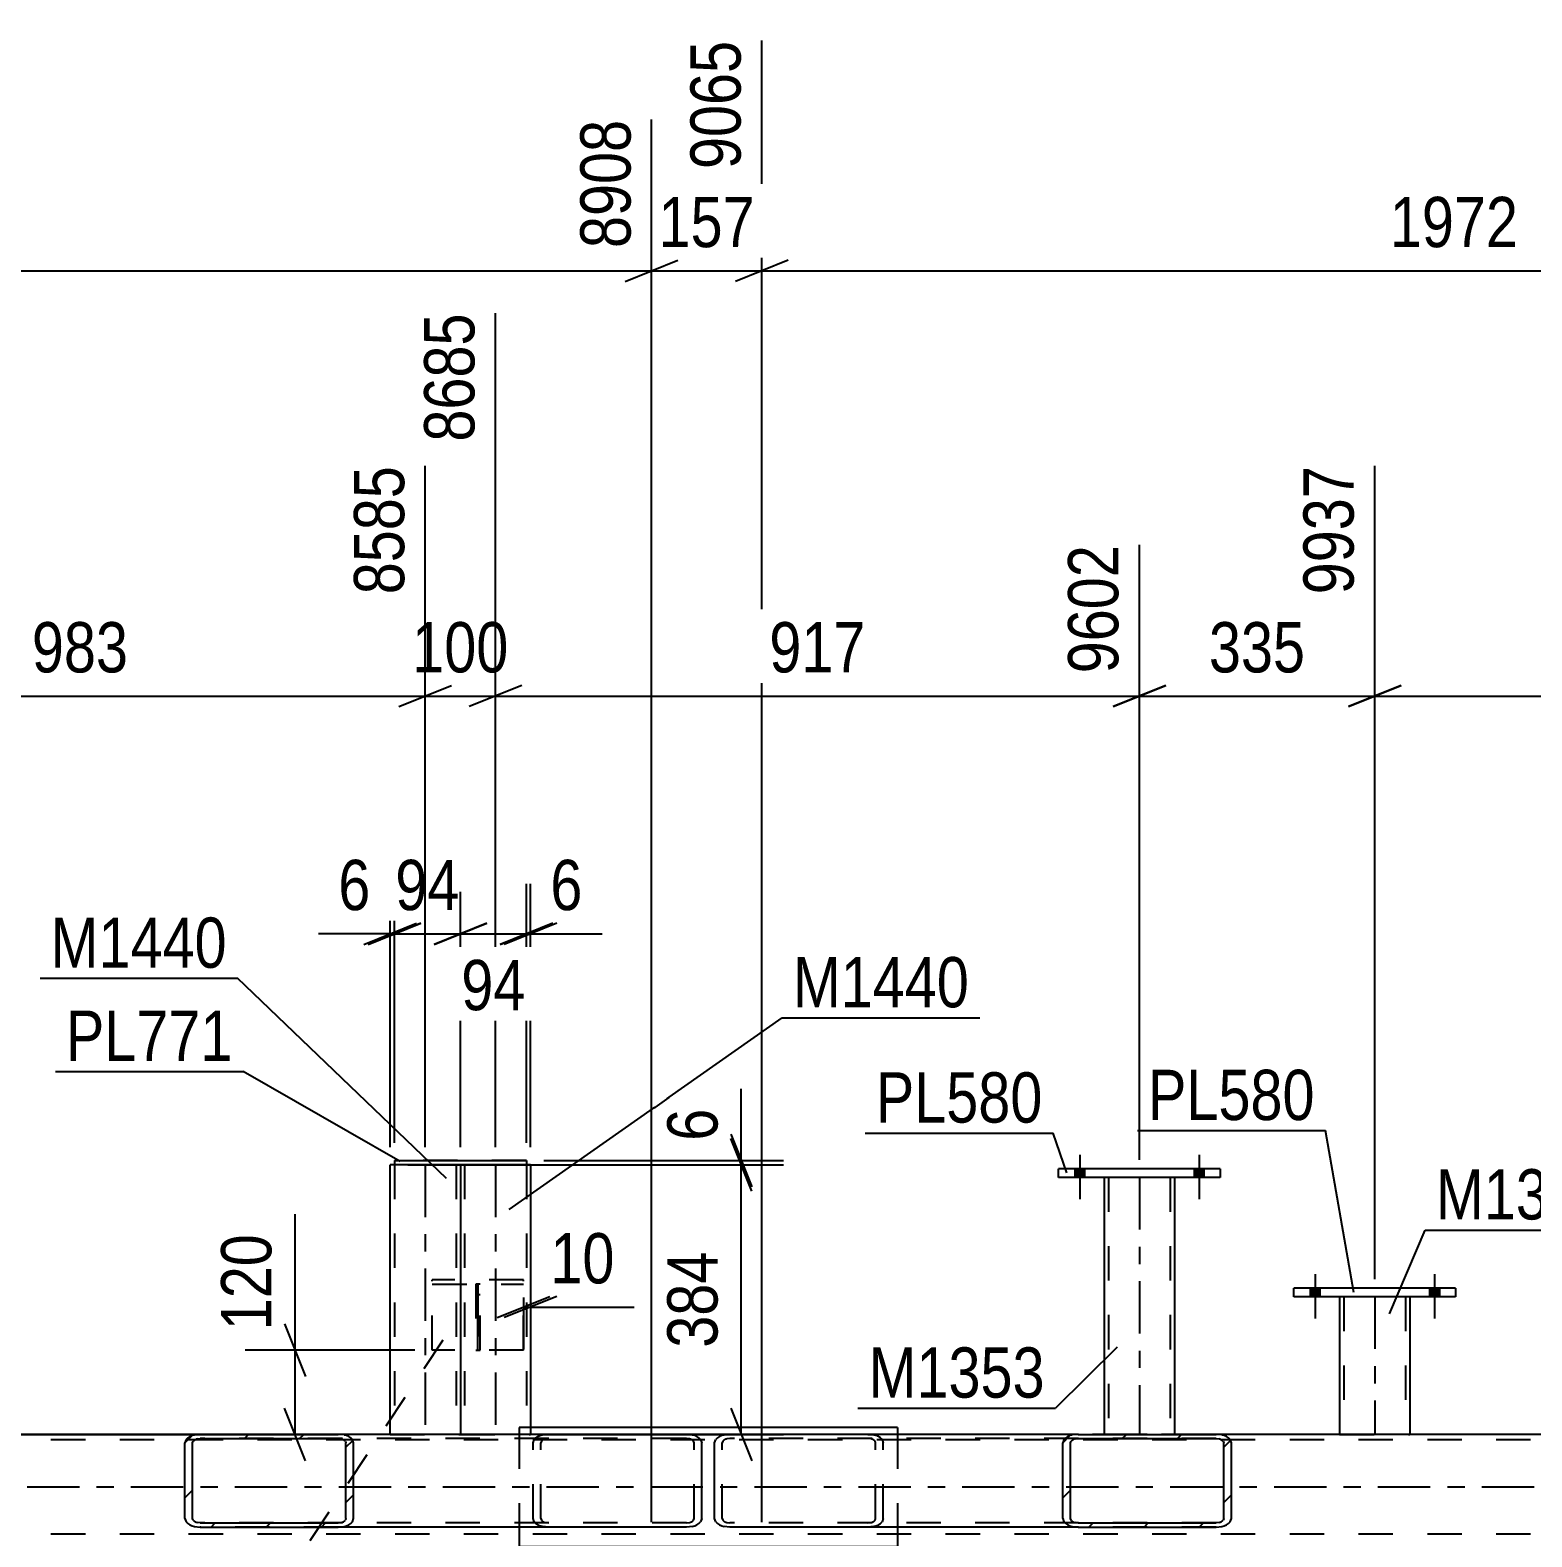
# Model space of a CAD drawing. Header units: millimetres. Extents: x -853 to 336, y -866 to -25.
# Drawn here: x -432 to -346.4, y -283.1 to -197.3 of the extents above; entities that cross this region are included whole.
import ezdxf

# ---------------------------------------------------------------- set-up
doc = ezdxf.new("R2010")
doc.units = ezdxf.units.MM
doc.linetypes.add('DXK_LINE_DOT2', pattern=[3.9198, 1.9599, -1.9599])
doc.linetypes.add('DXK_LINE_DOT3', pattern=[5.9187, 2.979, -0.9799, 0.9799, -0.9799])
doc.styles.add('Arial Narrow', font='ARIALN.TTF', dxfattribs={"height": 0.2})

# ---------------------------------------------------------------- blocks, each defined once
blk = doc.blocks.new('Part-570393679-12489 - 12244')
at = {"color": 7, "linetype": 'DXK_LINE_DOT2'}
for p, q in [((-406.349, -268.747), (-406.589, -268.747)), ((-406.589, -268.747), (-406.589, -272.507)), ((-406.589, -269.347), (-406.349, -269.347)), ((-406.349, -272.507), (-406.349, -268.747)), ((-406.589, -272.507), (-406.349, -272.507))]:
    blk.add_line(p, q, dxfattribs=at)
at = {"color": 7, "linetype": 'DXK_LINE_DOT3'}
for p, q in [((-406.469, -268.747), (-406.469, -272.507)), ((-406.469, -272.507), (-406.469, -268.747))]:
    blk.add_line(p, q, dxfattribs=at)
blk = doc.blocks.new('Part-570393679-12256 - 12244')
at = {"color": 2, "linetype": 'Continuous'}
for p, q in [((-404.127, -276.91), (-404.127, -277.31)), ((-382.581, -276.91), (-404.127, -276.91)), ((-382.581, -276.91), (-382.581, -277.31)), ((-404.127, -282.59), (-404.127, -283.71)), ((-382.581, -282.59), (-382.581, -283.71)), ((-382.581, -283.71), (-404.127, -283.71))]:
    blk.add_line(p, q, dxfattribs=at)
at = {"color": 7, "linetype": 'DXK_LINE_DOT2'}
for p, q in [((-404.127, -277.31), (-404.127, -282.59)), ((-382.581, -277.31), (-382.581, -282.59))]:
    blk.add_line(p, q, dxfattribs=at)
blk = doc.blocks.new('Part-570393679-12301 - 12244')
at = {"color": 2, "linetype": 'Continuous'}
for p, q in [((-407.47, -261.949), (-407.47, -277.31)), ((-403.47, -261.949), (-407.396, -261.949)), ((-403.47, -261.949), (-403.47, -276.91))]:
    blk.add_line(p, q, dxfattribs=at)
at = {"color": 7, "linetype": 'DXK_LINE_DOT2'}
for p, q in [((-407.396, -261.949), (-407.47, -261.949)), ((-407.23, -261.949), (-407.23, -277.313)), ((-407.23, -261.949), (-407.212, -261.949)), ((-403.71, -261.949), (-403.71, -277.313)), ((-403.47, -276.91), (-403.47, -277.313)), ((-407.47, -277.31), (-407.47, -277.313)), ((-407.47, -277.313), (-403.47, -277.313))]:
    blk.add_line(p, q, dxfattribs=at)
at = {"color": 7, "linetype": 'DXK_LINE_DOT3'}
blk.add_line((-405.47, -261.949), (-405.47, -277.313), dxfattribs=at)
blk = doc.blocks.new('Part-570393679-12318 - 12244')
at = {"color": 2, "linetype": 'Continuous'}
for p, q in [((-411.23, -261.709), (-411.23, -261.709)), ((-411.23, -261.709), (-403.71, -261.709)), ((-411.23, -261.709), (-411.23, -261.949)), ((-403.71, -261.709), (-403.71, -261.709)), ((-403.71, -261.709), (-403.71, -261.949)), ((-407.396, -261.949), (-407.544, -261.949))]:
    blk.add_line(p, q, dxfattribs=at)
at = {"color": 7, "linetype": 'DXK_LINE_DOT2'}
for p, q in [((-403.71, -261.709), (-411.23, -261.709)), ((-403.71, -261.949), (-411.23, -261.949)), ((-407.544, -261.949), (-411.23, -261.949)), ((-411.23, -261.949), (-411.23, -261.949)), ((-411.23, -261.949), (-411.23, -261.949)), ((-403.71, -261.949), (-407.396, -261.949)), ((-403.71, -261.949), (-403.71, -261.949)), ((-403.71, -261.949), (-403.71, -261.949))]:
    blk.add_line(p, q, dxfattribs=at)
blk = doc.blocks.new('Part-570393679-12323 - 12244')
at = {"color": 2, "linetype": 'Continuous'}
for p, q in [((-407.544, -261.949), (-411.47, -261.949)), ((-411.47, -277.31), (-411.47, -261.949)), ((-407.47, -261.949), (-407.47, -277.31))]:
    blk.add_line(p, q, dxfattribs=at)
at = {"color": 7, "linetype": 'DXK_LINE_DOT2'}
for p, q in [((-411.23, -261.949), (-411.23, -277.312)), ((-411.23, -261.949), (-411.212, -261.949)), ((-407.71, -261.949), (-407.71, -277.312)), ((-407.507, -261.949), (-407.544, -261.949)), ((-407.507, -261.949), (-407.544, -261.949)), ((-407.47, -261.949), (-407.507, -261.949)), ((-407.507, -261.949), (-407.47, -261.949)), ((-411.47, -277.31), (-411.47, -277.312)), ((-411.47, -277.312), (-407.47, -277.312)), ((-407.47, -277.312), (-407.47, -277.31)), ((-407.47, -277.31), (-407.47, -277.312))]:
    blk.add_line(p, q, dxfattribs=at)
at = {"color": 7, "linetype": 'DXK_LINE_DOT3'}
blk.add_line((-409.47, -261.949), (-409.47, -277.312), dxfattribs=at)
blk = doc.blocks.new('Part-570393679-12412 - 12244')
at = {"color": 2, "linetype": 'Continuous'}
for p, q in [((-350.79, -268.987), (-359.99, -268.987)), ((-359.99, -269.467), (-359.99, -268.987)), ((-350.79, -269.467), (-359.99, -269.467)), ((-350.79, -268.987), (-350.79, -269.467))]:
    blk.add_line(p, q, dxfattribs=at)
blk = doc.blocks.new('Part-570393679-12443 - 12244')
at = {"color": 7, "linetype": 'DXK_LINE_DOT2'}
for p, q in [((-79.967, -277.629), (-752.888, -277.63)), ((-87.276, -277.309), (-742.568, -277.31)), ((-364.427, -277.309), (-422.281, -277.309)), ((-79.967, -282.989), (-752.888, -282.99))]:
    blk.add_line(p, q, dxfattribs=at)
at = {"color": 2, "linetype": 'Continuous'}
for p, q in [((-422.281, -277.309), (-449.562, -277.309)), ((-337.148, -277.309), (-364.427, -277.309))]:
    blk.add_line(p, q, dxfattribs=at)
at = {"color": 7, "linetype": 'DXK_LINE_DOT3'}
blk.add_line((-79.967, -280.309), (-752.888, -280.31), dxfattribs=at)
blk = doc.blocks.new('Part-570393679-12494 - 12244')
at = {"color": 7, "linetype": 'DXK_LINE_DOT2'}
for p, q in [((-403.87, -268.507), (-409.07, -268.507)), ((-409.07, -272.507), (-409.07, -268.507)), ((-403.87, -272.507), (-403.87, -268.507)), ((-409.07, -268.747), (-403.87, -268.747)), ((-403.87, -272.507), (-409.07, -272.507))]:
    blk.add_line(p, q, dxfattribs=at)
blk = doc.blocks.new('Part-570393679-12505 - 12244')
at = {"color": 2, "linetype": 'Continuous'}
for p, q in [((-357.39, -269.467), (-357.39, -277.309)), ((-353.39, -269.467), (-353.39, -277.309))]:
    blk.add_line(p, q, dxfattribs=at)
at = {"color": 7, "linetype": 'DXK_LINE_DOT2'}
for p, q in [((-353.39, -269.467), (-357.39, -269.467)), ((-357.353, -269.467), (-357.39, -269.467)), ((-357.15, -269.467), (-357.15, -277.313)), ((-353.63, -269.467), (-353.63, -277.313)), ((-357.39, -277.309), (-357.39, -277.313)), ((-357.39, -277.313), (-353.39, -277.313)), ((-353.39, -277.313), (-353.39, -277.309)), ((-353.39, -277.309), (-353.39, -277.313))]:
    blk.add_line(p, q, dxfattribs=at)
at = {"color": 7, "linetype": 'DXK_LINE_DOT3'}
blk.add_line((-355.39, -269.467), (-355.39, -277.313), dxfattribs=at)
blk = doc.blocks.new('Bolt-570393679-12620 - 12244')
at = {"linetype": 'Continuous'}
for points in [[(-358.51, -268.987), (-359.07, -268.987), (-359.07, -269.467), (-358.51, -269.467)], [(-358.51, -268.987), (-359.07, -268.987), (-359.07, -269.467), (-358.51, -269.467)], [(-351.71, -268.987), (-352.27, -268.987), (-352.27, -269.467), (-351.71, -269.467)], [(-351.71, -268.987), (-352.27, -268.987), (-352.27, -269.467), (-351.71, -269.467)]]:
    blk.add_hatch(color=1, dxfattribs=at).paths.add_polyline_path(points)
at = {"color": 1, "linetype": 'Continuous'}
for p, q in [((-358.79, -268.187), (-358.79, -270.707)), ((-358.79, -268.187), (-358.79, -270.707)), ((-351.99, -268.187), (-351.99, -270.707)), ((-351.99, -268.187), (-351.99, -270.707)), ((-359.07, -268.987), (-359.07, -269.467)), ((-359.07, -268.987), (-359.07, -269.467)), ((-358.51, -268.987), (-358.51, -269.467)), ((-358.51, -268.987), (-358.51, -269.467)), ((-352.27, -268.987), (-352.27, -269.467)), ((-352.27, -268.987), (-352.27, -269.467)), ((-351.71, -268.987), (-351.71, -269.467)), ((-351.71, -268.987), (-351.71, -269.467))]:
    blk.add_line(p, q, dxfattribs=at)
blk = doc.blocks.new('Bolt-570393679-12644 - 12244')
at = {"linetype": 'Continuous'}
for points in [[(-371.916, -262.189), (-372.476, -262.189), (-372.476, -262.669), (-371.916, -262.669)], [(-371.916, -262.189), (-372.476, -262.189), (-372.476, -262.669), (-371.916, -262.669)], [(-365.116, -262.189), (-365.676, -262.189), (-365.676, -262.669), (-365.116, -262.669)], [(-365.116, -262.189), (-365.676, -262.189), (-365.676, -262.669), (-365.116, -262.669)]]:
    blk.add_hatch(color=1, dxfattribs=at).paths.add_polyline_path(points)
at = {"color": 1, "linetype": 'Continuous'}
for p, q in [((-372.196, -261.389), (-372.196, -263.909)), ((-372.196, -261.389), (-372.196, -263.909)), ((-365.396, -261.389), (-365.396, -263.909)), ((-365.396, -261.389), (-365.396, -263.909)), ((-372.476, -262.189), (-372.476, -262.669)), ((-372.476, -262.189), (-372.476, -262.669)), ((-371.916, -262.189), (-371.916, -262.669)), ((-371.916, -262.189), (-371.916, -262.669)), ((-365.676, -262.189), (-365.676, -262.669)), ((-365.676, -262.189), (-365.676, -262.669)), ((-365.116, -262.189), (-365.116, -262.669)), ((-365.116, -262.189), (-365.116, -262.669))]:
    blk.add_line(p, q, dxfattribs=at)
blk = doc.blocks.new('Part-570393679-12731 - 12244')
at = {"linetype": 'Continuous'}
h = blk.add_hatch(dxfattribs=at)
h.set_pattern_fill('', scale=0.7, style=0, pattern_type=0)
h.set_pattern_definition([(45, (-423.1563, -277.7896), (-1.57154, 1.57154), [])])
h.paths.add_polyline_path([(-423.09, -277.606), (-423.156, -277.79), (-423.156, -282.11), (-423.09, -282.293), (-422.9, -282.449), (-422.617, -282.553), (-422.283, -282.59), (-414.422, -282.59), (-414.088, -282.553), (-413.804, -282.449), (-413.615, -282.293), (-413.548, -282.11), (-413.548, -277.79), (-413.615, -277.606), (-413.804, -277.45), (-414.088, -277.346), (-414.422, -277.31), (-422.283, -277.31), (-422.617, -277.346), (-422.9, -277.45)])
h.paths.add_polyline_path([(-422.45, -277.568), (-422.283, -277.55), (-414.422, -277.55), (-414.255, -277.568), (-414.113, -277.62), (-414.018, -277.698), (-413.985, -277.79), (-413.985, -282.11), (-414.018, -282.201), (-414.113, -282.279), (-414.255, -282.331), (-414.422, -282.35), (-422.283, -282.35), (-422.45, -282.331), (-422.592, -282.279), (-422.686, -282.201), (-422.72, -282.11), (-422.72, -277.79), (-422.686, -277.698), (-422.592, -277.62)])
at = {"color": 2, "linetype": 'Continuous'}
for p, q in [((-423.09, -277.606), (-423.156, -277.79)), ((-423.156, -282.11), (-423.156, -277.79)), ((-422.72, -277.79), (-422.686, -277.698)), ((-422.72, -282.11), (-422.72, -277.79)), ((-422.283, -277.31), (-422.617, -277.346)), ((-422.45, -277.568), (-422.283, -277.55)), ((-422.283, -277.31), (-414.422, -277.31)), ((-422.283, -277.55), (-414.422, -277.55)), ((-394.593, -277.31), (-414.422, -277.31)), ((-414.088, -277.346), (-414.422, -277.31)), ((-414.422, -277.55), (-414.255, -277.568)), ((-414.018, -277.698), (-413.985, -277.79)), ((-413.985, -282.11), (-413.985, -277.79)), ((-413.548, -277.79), (-413.615, -277.606)), ((-413.548, -282.11), (-413.548, -277.79)), ((-394.593, -277.31), (-394.258, -277.346)), ((-393.786, -277.606), (-393.719, -277.79)), ((-393.719, -282.11), (-393.719, -277.79)), ((-423.156, -282.11), (-423.09, -282.293)), ((-422.686, -282.201), (-422.72, -282.11)), ((-422.283, -282.35), (-422.45, -282.331)), ((-422.283, -282.35), (-414.422, -282.35)), ((-414.255, -282.331), (-414.422, -282.35)), ((-413.985, -282.11), (-414.018, -282.201)), ((-413.615, -282.293), (-413.548, -282.11)), ((-393.719, -282.11), (-393.786, -282.293)), ((-422.617, -282.553), (-422.283, -282.59)), ((-422.283, -282.59), (-414.422, -282.59)), ((-414.422, -282.59), (-414.088, -282.553)), ((-394.593, -282.59), (-414.422, -282.59)), ((-394.258, -282.553), (-394.593, -282.59))]:
    blk.add_line(p, q, dxfattribs=at)
at = {"color": 7, "linetype": 'DXK_LINE_DOT2'}
for p, q in [((-414.422, -277.31), (-422.283, -277.31)), ((-394.593, -277.55), (-422.283, -277.55)), ((-403.327, -277.79), (-403.261, -277.606)), ((-403.327, -282.11), (-403.327, -277.79)), ((-402.857, -277.698), (-402.89, -277.79)), ((-402.89, -282.11), (-402.89, -277.79)), ((-402.788, -277.346), (-402.454, -277.31)), ((-402.454, -277.55), (-402.621, -277.568)), ((-394.426, -277.568), (-394.593, -277.55)), ((-394.156, -277.79), (-394.189, -277.698)), ((-394.156, -282.11), (-394.156, -277.79)), ((-394.593, -282.35), (-422.283, -282.35)), ((-403.261, -282.293), (-403.327, -282.11)), ((-402.89, -282.11), (-402.857, -282.201)), ((-402.621, -282.331), (-402.454, -282.35)), ((-394.593, -282.35), (-394.426, -282.331)), ((-394.189, -282.201), (-394.156, -282.11)), ((-414.422, -282.59), (-422.283, -282.59)), ((-402.454, -282.59), (-402.788, -282.553))]:
    blk.add_line(p, q, dxfattribs=at)
at = {"color": 2, "linetype": 'Continuous'}
for centre, radius, start, end in [((-422.482, -278.152), 0.817, 99.51825, 138.06385), ((-422.382, -277.971), 0.409, 99.51825, 138.06385), ((-414.322, -277.971), 0.409, 41.93628, 80.48189), ((-414.223, -278.152), 0.817, 41.93628, 80.48189), ((-394.394, -278.152), 0.817, 41.93628, 80.48189), ((-422.482, -281.747), 0.817, 221.93628, 260.48189), ((-422.382, -281.928), 0.409, 221.93628, 260.48189), ((-414.322, -281.928), 0.409, 279.51825, 318.06385), ((-414.223, -281.747), 0.817, 279.51825, 318.06385), ((-394.394, -281.747), 0.817, 279.51825, 318.06385)]:
    blk.add_arc(centre, radius, start, end, dxfattribs=at)
at = {"color": 7, "linetype": 'DXK_LINE_DOT2'}
for centre, radius, start, end in [((-402.653, -278.152), 0.817, 99.51825, 138.06385), ((-402.553, -277.971), 0.409, 99.51825, 138.06385), ((-394.493, -277.971), 0.409, 41.93628, 80.48189), ((-402.653, -281.747), 0.817, 221.93628, 260.48189), ((-402.553, -281.928), 0.409, 221.93628, 260.48189), ((-394.493, -281.928), 0.409, 279.51825, 318.06385)]:
    blk.add_arc(centre, radius, start, end, dxfattribs=at)
blk = doc.blocks.new('Part-570393679-12797 - 12244')
at = {"linetype": 'Continuous'}
h = blk.add_hatch(dxfattribs=at)
h.set_pattern_fill('', scale=0.7, style=0, pattern_type=0)
h.set_pattern_definition([(45, (-373.16, -277.7895), (-1.57154, 1.57154), [])])
h.paths.add_polyline_path([(-373.094, -277.606), (-373.16, -277.789), (-373.16, -282.109), (-373.094, -282.293), (-372.904, -282.449), (-372.621, -282.553), (-372.287, -282.589), (-364.426, -282.589), (-364.091, -282.553), (-363.808, -282.449), (-363.619, -282.293), (-363.552, -282.109), (-363.552, -277.789), (-363.619, -277.606), (-363.808, -277.45), (-364.091, -277.346), (-364.426, -277.309), (-372.287, -277.309), (-372.621, -277.346), (-372.904, -277.45)])
h.paths.add_polyline_path([(-372.454, -277.568), (-372.287, -277.549), (-364.426, -277.549), (-364.259, -277.568), (-364.117, -277.62), (-364.022, -277.698), (-363.989, -277.789), (-363.989, -282.109), (-364.022, -282.201), (-364.117, -282.279), (-364.259, -282.331), (-364.426, -282.349), (-372.287, -282.349), (-372.454, -282.331), (-372.595, -282.279), (-372.69, -282.201), (-372.723, -282.109), (-372.723, -277.789), (-372.69, -277.698), (-372.595, -277.62)])
at = {"color": 2, "linetype": 'Continuous'}
for p, q in [((-392.989, -277.79), (-392.923, -277.606)), ((-392.989, -282.11), (-392.989, -277.79)), ((-392.45, -277.346), (-392.116, -277.31)), ((-372.287, -277.309), (-392.116, -277.31)), ((-373.094, -277.606), (-373.16, -277.789)), ((-373.16, -282.109), (-373.16, -277.789)), ((-372.723, -277.789), (-372.69, -277.698)), ((-372.723, -282.109), (-372.723, -277.789)), ((-372.287, -277.309), (-372.621, -277.346)), ((-372.454, -277.568), (-372.287, -277.549)), ((-372.287, -277.309), (-364.426, -277.309)), ((-372.287, -277.549), (-364.426, -277.549)), ((-364.091, -277.346), (-364.426, -277.309)), ((-364.426, -277.549), (-364.259, -277.568)), ((-364.022, -277.698), (-363.989, -277.789)), ((-363.989, -282.109), (-363.989, -277.789)), ((-363.552, -277.789), (-363.619, -277.606)), ((-363.552, -282.109), (-363.552, -277.789)), ((-392.923, -282.293), (-392.989, -282.11)), ((-373.16, -282.109), (-373.094, -282.293)), ((-372.69, -282.201), (-372.723, -282.109)), ((-372.287, -282.349), (-372.454, -282.331)), ((-372.287, -282.349), (-364.426, -282.349)), ((-364.259, -282.331), (-364.426, -282.349)), ((-363.989, -282.109), (-364.022, -282.201)), ((-363.619, -282.293), (-363.552, -282.109)), ((-392.116, -282.59), (-392.45, -282.553)), ((-372.287, -282.589), (-392.116, -282.59)), ((-372.621, -282.553), (-372.287, -282.589)), ((-372.287, -282.589), (-364.426, -282.589)), ((-364.426, -282.589), (-364.091, -282.553))]:
    blk.add_line(p, q, dxfattribs=at)
at = {"color": 7, "linetype": 'DXK_LINE_DOT2'}
for p, q in [((-392.519, -277.698), (-392.553, -277.79)), ((-392.553, -282.11), (-392.553, -277.79)), ((-392.116, -277.55), (-392.283, -277.568)), ((-364.426, -277.549), (-392.116, -277.55)), ((-384.255, -277.31), (-383.921, -277.346)), ((-384.088, -277.568), (-384.255, -277.55)), ((-383.818, -277.79), (-383.851, -277.698)), ((-383.818, -282.11), (-383.818, -277.79)), ((-383.448, -277.606), (-383.381, -277.79)), ((-383.381, -282.11), (-383.381, -277.79)), ((-364.426, -277.309), (-372.287, -277.309)), ((-392.553, -282.11), (-392.519, -282.201)), ((-392.283, -282.331), (-392.116, -282.35)), ((-364.426, -282.349), (-392.116, -282.35)), ((-384.255, -282.35), (-384.088, -282.331)), ((-383.851, -282.201), (-383.818, -282.11)), ((-383.381, -282.11), (-383.448, -282.293)), ((-383.921, -282.553), (-384.255, -282.59)), ((-364.426, -282.589), (-372.287, -282.589))]:
    blk.add_line(p, q, dxfattribs=at)
at = {"color": 2, "linetype": 'Continuous'}
for centre, radius, start, end in [((-392.315, -278.152), 0.817, 99.51825, 138.06385), ((-372.486, -278.152), 0.817, 99.51825, 138.06385), ((-372.386, -277.971), 0.409, 99.51825, 138.06385), ((-364.326, -277.971), 0.409, 41.93628, 80.48189), ((-364.227, -278.152), 0.817, 41.93628, 80.48189), ((-392.315, -281.747), 0.817, 221.93628, 260.48189), ((-372.486, -281.747), 0.817, 221.93628, 260.48189), ((-372.386, -281.928), 0.409, 221.93628, 260.48189), ((-364.326, -281.928), 0.409, 279.51825, 318.06385), ((-364.227, -281.747), 0.817, 279.51825, 318.06385)]:
    blk.add_arc(centre, radius, start, end, dxfattribs=at)
at = {"color": 7, "linetype": 'DXK_LINE_DOT2'}
for centre, radius, start, end in [((-392.215, -277.971), 0.409, 99.51825, 138.06385), ((-384.155, -277.971), 0.409, 41.93628, 80.48189), ((-384.056, -278.152), 0.817, 41.93628, 80.48189), ((-392.215, -281.928), 0.409, 221.93628, 260.48189), ((-384.155, -281.928), 0.409, 279.51825, 318.06385), ((-384.056, -281.747), 0.817, 279.51825, 318.06385)]:
    blk.add_arc(centre, radius, start, end, dxfattribs=at)
blk = doc.blocks.new('Part-570393679-12886 - 12244')
at = {"color": 2, "linetype": 'Continuous'}
for p, q in [((-364.196, -262.189), (-373.396, -262.189)), ((-373.396, -262.669), (-373.396, -262.189)), ((-364.196, -262.189), (-364.196, -262.669)), ((-364.196, -262.669), (-373.396, -262.669))]:
    blk.add_line(p, q, dxfattribs=at)
blk = doc.blocks.new('Part-570393679-12891 - 12244')
at = {"color": 2, "linetype": 'Continuous'}
for p, q in [((-370.796, -262.669), (-370.796, -277.309)), ((-366.796, -262.669), (-366.796, -277.309))]:
    blk.add_line(p, q, dxfattribs=at)
at = {"color": 7, "linetype": 'DXK_LINE_DOT2'}
for p, q in [((-366.796, -262.669), (-370.796, -262.669)), ((-370.759, -262.669), (-370.796, -262.669)), ((-370.556, -262.669), (-370.556, -277.312)), ((-367.036, -262.669), (-367.036, -277.312)), ((-370.796, -277.309), (-370.796, -277.312)), ((-370.796, -277.312), (-366.796, -277.312)), ((-366.796, -277.312), (-366.796, -277.309)), ((-366.796, -277.309), (-366.796, -277.312))]:
    blk.add_line(p, q, dxfattribs=at)
at = {"color": 7, "linetype": 'DXK_LINE_DOT3'}
blk.add_line((-368.796, -262.669), (-368.796, -277.312), dxfattribs=at)
blk = doc.blocks.new('StraightDimension-570393679-13610 - 12244')
at = {"color": 7, "linetype": 'Continuous'}
for p, q in [((-405.37, -270.66), (-402.37, -269.46)), ((-401.97, -269.46), (-404.97, -270.66)), ((-403.87, -269.507), (-403.87, -272.46)), ((-403.47, -269.507), (-403.47, -272.46)), ((-403.87, -270.06), (-403.47, -270.06)), ((-403.47, -270.06), (-397.564, -270.06)), ((-403.47, -270.06), (-397.564, -270.06))]:
    blk.add_line(p, q, dxfattribs=at)
at = {"color": 0}
blk.add_wipeout([(-398.089, -269.31), (-398.089, -265.11), (-402.945, -265.11), (-402.945, -269.31)], dxfattribs=at)
at = {"color": 3, "style": 'Arial Narrow'}
blk.add_text('10', height=2.8633, dxfattribs=at).set_placement((-402.345, -268.71))
blk = doc.blocks.new('StraightDimension-570393679-19892 - 12244')
at = {"color": 7, "linetype": 'Continuous'}
for p, q in [((-405.47, -260.949), (-405.47, -213.439)), ((-409.47, -260.949), (-409.47, -222.139)), ((-410.97, -235.852), (-407.97, -234.652)), ((-403.97, -234.652), (-406.97, -235.852)), ((-409.47, -235.252), (-405.47, -235.252))]:
    blk.add_line(p, q, dxfattribs=at)
at = {"color": 0, "linetype": 'Continuous'}
blk.add_wipeout([(-406.07, -212.839), (-410.27, -212.839), (-410.27, -221.352), (-406.07, -221.352)], dxfattribs=at)
at = {"color": 3, "linetype": 'Continuous', "style": 'Arial Narrow'}
blk.add_text('8685', height=2.8633, rotation=90.00021, dxfattribs=at).set_placement((-406.67, -220.752))
at = {"color": 0}
blk.add_wipeout([(-404.128, -234.502), (-404.128, -230.302), (-410.812, -230.302), (-410.812, -234.502)], dxfattribs=at)
at = {"color": 3, "style": 'Arial Narrow'}
blk.add_text('100', height=2.8633, dxfattribs=at).set_placement((-410.212, -233.902))
blk = doc.blocks.new('StraightDimension-570393679-19890 - 12244')
at = {"color": 7, "linetype": 'Continuous'}
for p, q in [((-355.39, -268.467), (-355.39, -222.139)), ((-368.796, -261.669), (-368.796, -226.639)), ((-367.296, -234.652), (-370.296, -235.852)), ((-356.89, -235.852), (-353.89, -234.652)), ((-368.796, -235.252), (-355.39, -235.252))]:
    blk.add_line(p, q, dxfattribs=at)
at = {"color": 0}
blk.add_wipeout([(-358.751, -234.502), (-358.751, -230.302), (-365.435, -230.302), (-365.435, -234.502)], dxfattribs=at)
at = {"color": 3, "style": 'Arial Narrow'}
blk.add_text('335', height=2.8633, dxfattribs=at).set_placement((-364.835, -233.902))
at = {"color": 0, "linetype": 'Continuous'}
blk.add_wipeout([(-355.99, -221.539), (-360.19, -221.539), (-360.19, -230.052), (-355.99, -230.052)], dxfattribs=at)
at = {"color": 3, "linetype": 'Continuous', "style": 'Arial Narrow'}
blk.add_text('9937', height=2.8633, rotation=90.00021, dxfattribs=at).set_placement((-356.59, -229.452))
blk = doc.blocks.new('StraightDimension-570393679-13855 - 12244')
at = {"color": 7, "linetype": 'Continuous'}
for p, q in [((-390.874, -263.449), (-392.074, -260.449)), ((-410.47, -261.949), (-389.074, -261.949)), ((-391.474, -277.313), (-391.474, -261.949)), ((-392.074, -275.813), (-390.874, -278.813)), ((-402.47, -277.313), (-389.074, -277.313))]:
    blk.add_line(p, q, dxfattribs=at)
at = {"color": 0}
blk.add_wipeout([(-392.224, -266.289), (-396.424, -266.289), (-396.424, -272.973), (-392.224, -272.973)], dxfattribs=at)
at = {"color": 3, "style": 'Arial Narrow'}
blk.add_text('384', height=2.8633, rotation=90.00021, dxfattribs=at).set_placement((-392.824, -272.373))
blk = doc.blocks.new('StraightDimension-570393679-13836 - 12244')
at = {"color": 7, "linetype": 'Continuous'}
for p, q in [((-391.474, -261.709), (-391.474, -257.631)), ((-391.474, -261.709), (-391.474, -257.631)), ((-392.074, -260.209), (-390.874, -263.209)), ((-390.874, -263.449), (-392.074, -260.449)), ((-402.71, -261.709), (-389.074, -261.709)), ((-391.474, -261.949), (-391.474, -261.709)), ((-410.47, -261.949), (-389.074, -261.949))]:
    blk.add_line(p, q, dxfattribs=at)
at = {"color": 0}
blk.add_wipeout([(-392.224, -258.156), (-396.424, -258.156), (-396.424, -261.184), (-392.224, -261.184)], dxfattribs=at)
at = {"color": 3, "style": 'Arial Narrow'}
blk.add_text('6', height=2.863, rotation=90.00021, dxfattribs=at).set_placement((-392.824, -260.584))
blk = doc.blocks.new('StraightDimension-570393679-14241 - 12244')
at = {"color": 7, "linetype": 'Continuous'}
for p, q in [((-416.886, -272.507), (-416.886, -264.773)), ((-416.886, -272.507), (-416.886, -264.773)), ((-417.486, -271.007), (-416.286, -274.007)), ((-410.07, -272.507), (-419.736, -272.507)), ((-416.886, -277.312), (-416.886, -272.507)), ((-416.286, -278.812), (-417.486, -275.812)), ((-449.796, -277.312), (-414.486, -277.312))]:
    blk.add_line(p, q, dxfattribs=at)
at = {"color": 0}
blk.add_wipeout([(-417.636, -265.298), (-421.836, -265.298), (-421.836, -271.982), (-417.636, -271.982)], dxfattribs=at)
at = {"color": 3, "style": 'Arial Narrow'}
blk.add_text('120', height=2.8633, rotation=90.00021, dxfattribs=at).set_placement((-418.236, -271.382))
blk = doc.blocks.new('StraightDimension-570393679-26795 - 12244')
at = {"color": 7, "linetype": 'Continuous'}
for p, q in [((-411.47, -260.949), (-411.47, -245.944)), ((-411.23, -260.709), (-411.23, -245.944)), ((-411.47, -248.794), (-415.548, -248.794)), ((-411.47, -248.794), (-415.548, -248.794)), ((-412.97, -249.394), (-409.97, -248.194)), ((-409.73, -248.194), (-412.73, -249.394)), ((-411.47, -248.794), (-411.23, -248.794))]:
    blk.add_line(p, q, dxfattribs=at)
at = {"color": 0}
blk.add_wipeout([(-411.995, -248.044), (-411.995, -243.844), (-415.023, -243.844), (-415.023, -248.044)], dxfattribs=at)
at = {"color": 3, "style": 'Arial Narrow'}
blk.add_text('6', height=2.863, dxfattribs=at).set_placement((-414.423, -247.444))
blk = doc.blocks.new('StraightDimension-570393679-13985 - 12244')
at = {"color": 7, "linetype": 'Continuous'}
for p, q in [((-390.305, -282.31), (-390.305, -197.912)), ((-311.44, -282.31), (-311.44, -200.584)), ((-388.805, -210.425), (-391.805, -211.625)), ((-390.305, -211.025), (-311.44, -211.025)), ((-312.94, -211.625), (-309.94, -210.425))]:
    blk.add_line(p, q, dxfattribs=at)
at = {"color": 0}
blk.add_wipeout([(-346.616, -210.275), (-346.616, -206.075), (-355.129, -206.075), (-355.129, -210.275)], dxfattribs=at)
at = {"color": 3, "style": 'Arial Narrow'}
blk.add_text('1972', height=2.8633, dxfattribs=at).set_placement((-354.529, -209.675))
at = {"color": 0, "linetype": 'Continuous'}
blk.add_wipeout([(-312.04, -199.984), (-316.24, -199.984), (-316.24, -210.325), (-312.04, -210.325)], dxfattribs=at)
at = {"color": 3, "linetype": 'Continuous', "style": 'Arial Narrow'}
blk.add_text('11036', height=2.8633, rotation=90.00021, dxfattribs=at).set_placement((-312.64, -209.725))
blk = doc.blocks.new('StraightDimension-570393679-14003 - 12244')
at = {"color": 7, "linetype": 'Continuous'}
for p, q in [((-390.305, -282.31), (-390.305, -197.912)), ((-396.575, -282.31), (-396.575, -202.412)), ((-398.075, -211.625), (-395.075, -210.425)), ((-396.575, -211.025), (-390.305, -211.025)), ((-388.805, -210.425), (-391.805, -211.625))]:
    blk.add_line(p, q, dxfattribs=at)
at = {"color": 0}
blk.add_wipeout([(-390.097, -210.275), (-390.097, -206.075), (-396.782, -206.075), (-396.782, -210.275)], dxfattribs=at)
at = {"color": 3, "style": 'Arial Narrow'}
blk.add_text('157', height=2.8633, dxfattribs=at).set_placement((-396.182, -209.675))
at = {"color": 0, "linetype": 'Continuous'}
blk.add_wipeout([(-390.905, -197.312), (-395.105, -197.312), (-395.105, -205.825), (-390.905, -205.825)], dxfattribs=at)
at = {"color": 3, "linetype": 'Continuous', "style": 'Arial Narrow'}
blk.add_text('9065', height=2.8633, rotation=90.00021, dxfattribs=at).set_placement((-391.505, -205.225))
blk = doc.blocks.new('StraightDimension-570393679-14021 - 12244')
at = {"color": 7, "linetype": 'Continuous'}
for p, q in [((-475.439, -282.31), (-475.439, -197.912)), ((-396.575, -282.31), (-396.575, -202.412)), ((-473.939, -210.425), (-476.939, -211.625)), ((-475.439, -211.025), (-396.575, -211.025)), ((-398.075, -211.625), (-395.075, -210.425))]:
    blk.add_line(p, q, dxfattribs=at)
at = {"color": 0}
blk.add_wipeout([(-431.751, -210.275), (-431.751, -206.075), (-440.263, -206.075), (-440.263, -210.275)], dxfattribs=at)
at = {"color": 3, "style": 'Arial Narrow'}
blk.add_text('1972', height=2.8633, dxfattribs=at).set_placement((-439.663, -209.675))
at = {"color": 0, "linetype": 'Continuous'}
blk.add_wipeout([(-397.175, -201.812), (-401.375, -201.812), (-401.375, -210.325), (-397.175, -210.325)], dxfattribs=at)
at = {"color": 3, "linetype": 'Continuous', "style": 'Arial Narrow'}
blk.add_text('8908', height=2.8633, rotation=90.00021, dxfattribs=at).set_placement((-397.775, -209.725))
blk = doc.blocks.new('StraightDimension-570393679-26794 - 12244')
at = {"color": 7, "linetype": 'Continuous'}
for p, q in [((-411.23, -260.709), (-411.23, -245.944)), ((-407.47, -260.949), (-407.47, -245.944)), ((-412.73, -249.394), (-409.73, -248.194)), ((-411.23, -248.794), (-407.47, -248.794)), ((-405.97, -248.194), (-408.97, -249.394))]:
    blk.add_line(p, q, dxfattribs=at)
at = {"color": 0}
blk.add_wipeout([(-406.922, -248.044), (-406.922, -243.844), (-411.778, -243.844), (-411.778, -248.044)], dxfattribs=at)
at = {"color": 3, "style": 'Arial Narrow'}
blk.add_text('94', height=2.8633, dxfattribs=at).set_placement((-411.178, -247.444))
blk = doc.blocks.new('StraightDimension-570393679-19889 - 12244')
at = {"color": 7, "linetype": 'Continuous'}
for p, q in [((-355.39, -268.467), (-355.39, -222.139)), ((-328.796, -261.669), (-328.796, -224.811)), ((-353.89, -234.652), (-356.89, -235.852)), ((-330.296, -235.852), (-327.296, -234.652)), ((-355.39, -235.252), (-328.796, -235.252))]:
    blk.add_line(p, q, dxfattribs=at)
at = {"color": 0}
blk.add_wipeout([(-338.751, -234.502), (-338.751, -230.302), (-345.435, -230.302), (-345.435, -234.502)], dxfattribs=at)
at = {"color": 3, "style": 'Arial Narrow'}
blk.add_text('665', height=2.8633, dxfattribs=at).set_placement((-344.835, -233.902))
at = {"color": 0, "linetype": 'Continuous'}
blk.add_wipeout([(-329.396, -224.211), (-333.596, -224.211), (-333.596, -234.552), (-329.396, -234.552)], dxfattribs=at)
at = {"color": 3, "linetype": 'Continuous', "style": 'Arial Narrow'}
blk.add_text('10602', height=2.8633, rotation=90.00021, dxfattribs=at).set_placement((-329.996, -233.952))
blk = doc.blocks.new('StraightDimension-570393679-19891 - 12244')
at = {"color": 7, "linetype": 'Continuous'}
for p, q in [((-405.47, -260.949), (-405.47, -213.439)), ((-368.796, -261.669), (-368.796, -226.639)), ((-403.97, -234.652), (-406.97, -235.852)), ((-370.296, -235.852), (-367.296, -234.652)), ((-405.47, -235.252), (-368.796, -235.252))]:
    blk.add_line(p, q, dxfattribs=at)
at = {"color": 0}
blk.add_wipeout([(-383.791, -234.502), (-383.791, -230.302), (-390.475, -230.302), (-390.475, -234.502)], dxfattribs=at)
at = {"color": 3, "style": 'Arial Narrow'}
blk.add_text('917', height=2.8633, dxfattribs=at).set_placement((-389.875, -233.902))
at = {"color": 0, "linetype": 'Continuous'}
blk.add_wipeout([(-369.396, -226.039), (-373.596, -226.039), (-373.596, -234.552), (-369.396, -234.552)], dxfattribs=at)
at = {"color": 3, "linetype": 'Continuous', "style": 'Arial Narrow'}
blk.add_text('9602', height=2.8633, rotation=90.00021, dxfattribs=at).set_placement((-369.996, -233.952))
blk = doc.blocks.new('StraightDimension-570393679-19893 - 12244')
at = {"color": 7, "linetype": 'Continuous'}
for p, q in [((-448.796, -261.669), (-448.796, -222.139)), ((-409.47, -260.949), (-409.47, -222.139)), ((-447.296, -234.652), (-450.296, -235.852)), ((-410.97, -235.852), (-407.97, -234.652)), ((-448.796, -235.252), (-409.47, -235.252))]:
    blk.add_line(p, q, dxfattribs=at)
at = {"color": 0, "linetype": 'Continuous'}
blk.add_wipeout([(-410.07, -221.539), (-414.27, -221.539), (-414.27, -230.052), (-410.07, -230.052)], dxfattribs=at)
at = {"color": 0}
blk.add_wipeout([(-425.791, -234.502), (-425.791, -230.302), (-432.475, -230.302), (-432.475, -234.502)], dxfattribs=at)
at = {"color": 3, "linetype": 'Continuous', "style": 'Arial Narrow'}
blk.add_text('8585', height=2.8633, rotation=90.00021, dxfattribs=at).set_placement((-410.67, -229.452))
at = {"color": 3, "style": 'Arial Narrow'}
blk.add_text('983', height=2.8633, dxfattribs=at).set_placement((-431.875, -233.902))
blk = doc.blocks.new('StraightDimension-570393679-26792 - 12244')
at = {"color": 7, "linetype": 'Continuous'}
for p, q in [((-403.71, -260.709), (-403.71, -245.944)), ((-403.47, -260.949), (-403.47, -245.944)), ((-405.21, -249.394), (-402.21, -248.194)), ((-401.97, -248.194), (-404.97, -249.394)), ((-403.71, -248.794), (-403.47, -248.794)), ((-403.47, -248.794), (-399.392, -248.794)), ((-403.47, -248.794), (-399.392, -248.794))]:
    blk.add_line(p, q, dxfattribs=at)
at = {"color": 0}
blk.add_wipeout([(-399.917, -248.044), (-399.917, -243.844), (-402.945, -243.844), (-402.945, -248.044)], dxfattribs=at)
at = {"color": 3, "style": 'Arial Narrow'}
blk.add_text('6', height=2.863, dxfattribs=at).set_placement((-402.345, -247.444))
blk = doc.blocks.new('StraightDimension-570393679-26793 - 12244')
at = {"color": 7, "linetype": 'Continuous'}
for p, q in [((-407.47, -260.949), (-407.47, -246.394)), ((-403.71, -260.709), (-403.71, -246.394)), ((-408.97, -249.394), (-405.97, -248.194)), ((-407.47, -248.794), (-403.71, -248.794)), ((-402.21, -248.194), (-405.21, -249.394))]:
    blk.add_line(p, q, dxfattribs=at)
at = {"color": 0}
blk.add_wipeout([(-403.162, -253.744), (-403.162, -249.544), (-408.018, -249.544), (-408.018, -253.744)], dxfattribs=at)
at = {"color": 3, "style": 'Arial Narrow'}
blk.add_text('94', height=2.8633, dxfattribs=at).set_placement((-407.418, -253.144))
blk = doc.blocks.new('Mark-570393679-12297 - 12244')
at = {"color": 30, "linetype": 'Continuous'}
for p, q in [((-404.692, -264.504), (-389.138, -253.582)), ((-389.138, -253.582), (-377.886, -253.582))]:
    blk.add_line(p, q, dxfattribs=at)
at = {"color": 0}
blk.add_wipeout([(-378.486, -252.982), (-378.486, -249.982), (-388.538, -249.982), (-388.538, -252.982)], dxfattribs=at)
blk.add_wipeout([(-378.486, -252.982), (-378.486, -249.982), (-388.538, -249.982), (-388.538, -252.982)], dxfattribs=at)
at = {"color": 3, "style": 'Arial Narrow'}
blk.add_text('M1440', height=2.8633, dxfattribs=at).set_placement((-388.538, -252.982))
blk = doc.blocks.new('Mark-570393679-12314 - 12244')
at = {"color": 30, "linetype": 'Continuous'}
for p in [(-430.538, -256.632), (-410.897, -261.763)]:
    blk.add_line(p, (-419.834, -256.632), dxfattribs=at)
at = {"color": 0}
blk.add_wipeout([(-420.434, -256.032), (-420.434, -253.032), (-429.938, -253.032), (-429.938, -256.032)], dxfattribs=at)
blk.add_wipeout([(-420.434, -256.032), (-420.434, -253.032), (-429.938, -253.032), (-429.938, -256.032)], dxfattribs=at)
at = {"color": 3, "style": 'Arial Narrow'}
blk.add_text('PL771', height=2.8633, dxfattribs=at).set_placement((-429.938, -256.032))
blk = doc.blocks.new('Mark-570393679-12319 - 12244')
at = {"color": 30, "linetype": 'Continuous'}
for p in [(-431.413, -251.33), (-408.265, -262.731)]:
    blk.add_line(p, (-420.161, -251.33), dxfattribs=at)
at = {"color": 0}
blk.add_wipeout([(-420.761, -250.73), (-420.761, -247.73), (-430.813, -247.73), (-430.813, -250.73)], dxfattribs=at)
blk.add_wipeout([(-420.761, -250.73), (-420.761, -247.73), (-430.813, -247.73), (-430.813, -250.73)], dxfattribs=at)
at = {"color": 3, "style": 'Arial Narrow'}
blk.add_text('M1440', height=2.8633, dxfattribs=at).set_placement((-430.813, -250.73))
blk = doc.blocks.new('Mark-570393679-12408 - 12244')
at = {"color": 30, "linetype": 'Continuous'}
for p in [(-368.905, -260.004), (-356.578, -269.237)]:
    blk.add_line(p, (-358.201, -260.004), dxfattribs=at)
at = {"color": 0}
blk.add_wipeout([(-358.801, -259.404), (-358.801, -256.404), (-368.305, -256.404), (-368.305, -259.404)], dxfattribs=at)
blk.add_wipeout([(-358.801, -259.404), (-358.801, -256.404), (-368.305, -256.404), (-368.305, -259.404)], dxfattribs=at)
at = {"color": 3, "style": 'Arial Narrow'}
blk.add_text('PL580', height=2.8633, dxfattribs=at).set_placement((-368.305, -259.404))
blk = doc.blocks.new('Mark-570393679-12490 - 12244')
at = {"color": 30, "linetype": 'DXK_LINE_DOT2'}
for p in [(-408.463, -271.938), (-428.927, -288.898)]:
    blk.add_line(p, (-419.688, -288.898), dxfattribs=at)
at = {"color": 0}
blk.add_wipeout([(-420.288, -288.298), (-420.288, -285.298), (-428.327, -285.298), (-428.327, -288.298)], dxfattribs=at)
blk.add_wipeout([(-420.288, -288.298), (-420.288, -285.298), (-428.327, -285.298), (-428.327, -288.298)], dxfattribs=at)
at = {"color": 3, "style": 'Arial Narrow'}
blk.add_text('BPL9', height=2.8633, dxfattribs=at).set_placement((-428.327, -288.298))
blk = doc.blocks.new('Mark-570393679-12501 - 12244')
at = {"color": 30, "linetype": 'Continuous'}
for p, q in [((-354.556, -270.437), (-352.511, -265.668)), ((-352.511, -265.668), (-341.259, -265.668))]:
    blk.add_line(p, q, dxfattribs=at)
at = {"color": 0}
blk.add_wipeout([(-341.859, -265.068), (-341.859, -262.068), (-351.911, -262.068), (-351.911, -265.068)], dxfattribs=at)
blk.add_wipeout([(-341.859, -265.068), (-341.859, -262.068), (-351.911, -262.068), (-351.911, -265.068)], dxfattribs=at)
at = {"color": 3, "style": 'Arial Narrow'}
blk.add_text('M1362', height=2.8633, dxfattribs=at).set_placement((-351.911, -265.068))
blk = doc.blocks.new('Mark-570393679-12882 - 12244')
at = {"color": 30, "linetype": 'Continuous'}
for p in [(-384.407, -260.149), (-372.927, -262.42)]:
    blk.add_line(p, (-373.704, -260.149), dxfattribs=at)
at = {"color": 0}
blk.add_wipeout([(-374.304, -259.549), (-374.304, -256.549), (-383.807, -256.549), (-383.807, -259.549)], dxfattribs=at)
blk.add_wipeout([(-374.304, -259.549), (-374.304, -256.549), (-383.807, -256.549), (-383.807, -259.549)], dxfattribs=at)
at = {"color": 3, "style": 'Arial Narrow'}
blk.add_text('PL580', height=2.8633, dxfattribs=at).set_placement((-383.807, -259.549))
blk = doc.blocks.new('Mark-570393679-12887 - 12244')
at = {"color": 30, "linetype": 'Continuous'}
for p in [(-370.052, -272.344), (-384.824, -275.818)]:
    blk.add_line(p, (-373.572, -275.818), dxfattribs=at)
at = {"color": 0}
blk.add_wipeout([(-374.172, -275.218), (-374.172, -272.218), (-384.224, -272.218), (-384.224, -275.218)], dxfattribs=at)
blk.add_wipeout([(-374.172, -275.218), (-374.172, -272.218), (-384.224, -272.218), (-384.224, -275.218)], dxfattribs=at)
at = {"color": 3, "style": 'Arial Narrow'}
blk.add_text('M1353', height=2.8633, dxfattribs=at).set_placement((-384.224, -275.218))

msp = doc.modelspace()

# ---------------------------------------------------------------- block references
for name in ['StraightDimension-570393679-19892 - 12244', 'Part-570393679-12318 - 12244', 'Bolt-570393679-12644 - 12244', 'Part-570393679-12323 - 12244', 'Part-570393679-12301 - 12244', 'Part-570393679-12886 - 12244', 'Part-570393679-12891 - 12244', 'Part-570393679-12494 - 12244', 'Bolt-570393679-12620 - 12244', 'Part-570393679-12489 - 12244', 'Part-570393679-12412 - 12244', 'Part-570393679-12505 - 12244', 'Part-570393679-12256 - 12244', 'Part-570393679-12443 - 12244', 'Part-570393679-12731 - 12244', 'Part-570393679-12797 - 12244']:
    msp.add_blockref(name, (0, 0))

# ---------------------------------------------------------------- next in the draw order: block references
for name in ['StraightDimension-570393679-19890 - 12244', 'StraightDimension-570393679-13610 - 12244']:
    msp.add_blockref(name, (0, 0))

# ---------------------------------------------------------------- next in the draw order: block references
msp.add_blockref('StraightDimension-570393679-13855 - 12244', (0, 0))

# ---------------------------------------------------------------- next in the draw order: block references
for name in ['StraightDimension-570393679-13836 - 12244', 'StraightDimension-570393679-14241 - 12244']:
    msp.add_blockref(name, (0, 0))

# ---------------------------------------------------------------- next in the draw order: block references
for name in ['StraightDimension-570393679-13985 - 12244', 'StraightDimension-570393679-26795 - 12244']:
    msp.add_blockref(name, (0, 0))

# ---------------------------------------------------------------- next in the draw order: block references
for name in ['StraightDimension-570393679-14003 - 12244', 'StraightDimension-570393679-19889 - 12244', 'Mark-570393679-12887 - 12244']:
    msp.add_blockref(name, (0, 0))

# ---------------------------------------------------------------- next in the draw order: block references
for name in ['StraightDimension-570393679-14021 - 12244', 'Mark-570393679-12501 - 12244']:
    msp.add_blockref(name, (0, 0))

# ---------------------------------------------------------------- next in the draw order: block references
for name in ['StraightDimension-570393679-26794 - 12244', 'Mark-570393679-12490 - 12244']:
    msp.add_blockref(name, (0, 0))

# ---------------------------------------------------------------- next in the draw order: block references
for name in ['StraightDimension-570393679-19891 - 12244', 'StraightDimension-570393679-19893 - 12244']:
    msp.add_blockref(name, (0, 0))

# ---------------------------------------------------------------- next in the draw order: block references
for name in ['StraightDimension-570393679-26792 - 12244', 'Mark-570393679-12314 - 12244', 'Mark-570393679-12408 - 12244']:
    msp.add_blockref(name, (0, 0))

# ---------------------------------------------------------------- next in the draw order: block references
msp.add_blockref('StraightDimension-570393679-26793 - 12244', (0, 0))

# ---------------------------------------------------------------- next in the draw order: block references
for name in ['Mark-570393679-12319 - 12244', 'Mark-570393679-12297 - 12244']:
    msp.add_blockref(name, (0, 0))

# ---------------------------------------------------------------- next in the draw order: block references
msp.add_blockref('Mark-570393679-12882 - 12244', (0, 0))

doc.saveas('drawing.dxf')
